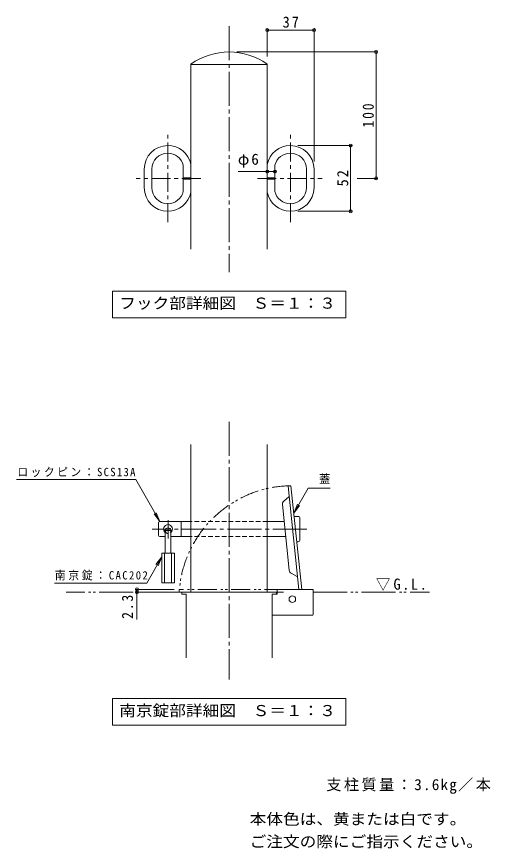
# Model space of a CAD drawing. Units: millimetres on the paper, enlarged 10 times, with parts at other scales. Extents: x -1695 to 1828, y -1371 to 1082.
# Drawn here: x 577 to 1828, y -1112 to 1082 of the extents above; entities that cross this region are included whole.
import ezdxf
from ezdxf.enums import TextEntityAlignment as Align

# ---------------------------------------------------------------- set-up
doc = ezdxf.new("R2010")
doc.units = ezdxf.units.MM
doc.header["$LTSCALE"] = 10
doc.header["$PDMODE"] = 32
doc.header["$PDSIZE"] = 8
for name, pattern in [('CHAIN1', [8, 5, -1, 1, -1]), ('CHAIN2', [12, 9, -1, 1, -1]), ('DASHED1', [1.8, 1.2, -0.6]), ('DOUBLE_CHAIN1', [8.8, 5, -1, 0.6, -0.6, 0.6, -1]), ('DOUBLE_CHAIN2', [12.8, 9, -1, 0.6, -0.6, 0.6, -1])]:
    doc.linetypes.add(name, pattern=pattern)
for name, color, linetype, lineweight in [('3-0', 7, 'CHAIN2', 9), ('3-1', 2, 'Continuous', 9), ('3-2', 3, 'Continuous', 9), ('3-3', 4, 'Continuous', 9), ('3-4', 7, 'Continuous', 9), ('3-5', 7, 'Continuous', 9), ('3-6', 6, 'DOUBLE_CHAIN2', 5), ('3-A', 7, 'CHAIN1', 9), ('C-5', 7, 'Continuous', 9)]:
    doc.layers.add(name, color=color, linetype=linetype, lineweight=lineweight)
doc.styles.add('ＭＳ ゴシック', font='')
doc.styles.get('ＭＳ ゴシック').set_extended_font_data('MS Gothic')

msp = doc.modelspace()

# ---------------------------------------------------------------- linework, layer by layer
at = {"layer": '3-0'}
for p, q in [((1138.35, 1056.42), (1138.35, 407.91)), ((1138.35, 13.19), (1138.35, -666.48)), ((1343.89, -269.68), (935.52, -269.68))]:
    msp.add_line(p, q, dxfattribs=at)
at = {"layer": '3-0', "color": 4, "linetype": 'Continuous'}
msp.add_line((1037.52, -436.34), (1009.14, -436.34), dxfattribs=at)
at = {"layer": '3-1', "color": 4}
for p, q in [((1301.72, -155.46), (1294.1, -156.26)), ((1322.72, -428.68), (1294.1, -156.26)), ((1330.44, -428.68), (1301.72, -155.46)), ((1282.49, -196.34), (1296.07, -184.54)), ((1297.35, -378.54), (1279.1, -204.94)), ((1302.4, -386.21), (1318.19, -394.97))]:
    msp.add_line(p, q, dxfattribs=at)
at = {"layer": '3-1'}
for p, q in [((1013.35, -436.34), (1263.35, -436.34)), ((1263.35, -436.34), (1263.35, -441.34)), ((1265.02, -428.68), (1265.02, -441.34)), ((1358.35, -428.68), (1265.02, -428.68)), ((1360.02, -495.34), (1360.02, -430.34)), ((1025.02, -441.34), (1025.02, -608.92)), ((1251.68, -441.34), (1265.02, -441.34)), ((1251.68, -441.34), (1251.68, -608.92)), ((1358.35, -497.01), (1251.68, -497.01))]:
    msp.add_line(p, q, dxfattribs=at)
msp.add_lwpolyline([(1013.35, -436.34), (1013.35, -441.34), (1025.02, -441.34)], dxfattribs=at)
msp.add_circle((1305.35, -454.68), 8.67, dxfattribs=at)
at = {"layer": '3-1', "color": 4}
for centre, radius, start, end in [((1289.05, -203.89), 10, 131.00081, 186.00044), ((1294.54, -182.78), 2.33, 311.00111, 6.00201), ((1307.29, -377.5), 10, 186.00035, 240.99828), ((1317.05, -397.01), 2.33, 5.99756, 60.99773)]:
    msp.add_arc(centre, radius, start, end, dxfattribs=at)
at = {"layer": '3-1'}
for centre, radius, start, end in [((1358.35, -430.34), 1.67, 0, 90), ((1255.02, -458.01), 16.67, 90, 101.5368), ((1358.35, -495.34), 1.67, 270, 0)]:
    msp.add_arc(centre, radius, start, end, dxfattribs=at)
at = {"layer": '3-2'}
for p, q in [((1037.52, 468.36), (1037.52, 956.23)), ((1239.18, 955.03), (1037.52, 955.03)), ((1239.18, 468.36), (1239.18, 956.23)), ((1017.52, 656.69), (1017.52, 689.5)), ((1259.18, 656.69), (1259.18, 689.5)), ((914.18, 630.64), (914.18, 679.42)), ((934.18, 630.64), (934.18, 679.42)), ((1342.52, 630.64), (1342.52, 679.42)), ((1362.52, 630.64), (1362.52, 679.42)), ((1037.52, 656.69), (1017.52, 656.69)), ((1017.52, 653.36), (1017.52, 620.55)), ((1037.52, 653.36), (1017.52, 653.36)), ((1239.18, 656.69), (1259.18, 656.69)), ((1239.18, 653.36), (1259.18, 653.36)), ((1259.18, 653.36), (1259.18, 620.55)), ((976.46, 588.36), (976.46, 588.39)), ((1300.24, 588.36), (1300.24, 588.39)), ((1037.52, -436.34), (1037.52, -46.65)), ((1239.18, -436.34), (1239.18, -46.65))]:
    msp.add_line(p, q, dxfattribs=at)
at = {"layer": '3-2', "color": 4, "linetype": 'DOUBLE_CHAIN1'}
for p, q in [((1006.64, -428.68), (1006.64, -436.34)), ((1282.18, -428.68), (1006.64, -428.68)), ((1282.18, -436.35), (1006.64, -436.34))]:
    msp.add_line(p, q, dxfattribs=at)
at = {"layer": '3-2'}
for centre, radius, start, end in [((1138.35, 814.1), 174.26, 54.64534, 125.35466), ((976.46, 679.42), 62.28, 90, 180), ((976.46, 679.42), 62.28, 11.35969, 90), ((1300.24, 679.42), 62.28, 90, 168.64031), ((1300.24, 679.42), 62.28, 0, 90), ((976.46, 679.42), 42.28, 90, 180), ((976.46, 679.42), 42.28, 13.79803, 90), ((1300.24, 679.42), 42.28, 90, 166.20197), ((1300.24, 679.42), 42.28, 0, 90), ((976.46, 630.64), 62.28, 180, 270), ((976.46, 630.64), 42.28, 180, 270), ((976.46, 630.64), 42.28, 270, 346.20197), ((976.46, 630.64), 62.28, 270, 348.64031), ((1300.24, 630.64), 62.28, 191.35969, 270), ((1300.24, 630.64), 42.28, 193.79803, 270), ((1300.24, 630.64), 42.28, 270, 0), ((1300.24, 630.64), 62.28, 270, 0)]:
    msp.add_arc(centre, radius, start, end, dxfattribs=at)
at = {"layer": '3-2', "color": 4, "linetype": 'DOUBLE_CHAIN1'}
msp.add_arc((1305.35, -454.68), 299.29, 90.69509, 176.48801, dxfattribs=at)
at = {"layer": '3-3'}
for p, q in [((1320.52, -236.34), (1310.22, -236.34)), ((952.19, -286.34), (952.19, -253.01)), ((955.52, -249.68), (1037.52, -249.68)), ((1012.19, -249.68), (1012.19, -289.68)), ((1236.68, -249.68), (1283.8, -249.68)), ((1325.52, -241.34), (1325.52, -298.01)), ((955.52, -289.68), (969.69, -289.68)), ((1037.52, -289.68), (984.69, -289.68)), ((1236.68, -289.68), (1288.01, -289.68)), ((1320.52, -303.01), (1317.23, -303.01))]:
    msp.add_line(p, q, dxfattribs=at)
at = {"layer": '3-3', "color": 6, "linetype": 'CHAIN1', "lineweight": 5}
for p, q in [((977.19, -246.05), (977.19, -294.77)), ((986.79, -273.84), (967.3, -273.84))]:
    msp.add_line(p, q, dxfattribs=at)
at = {"layer": '3-3', "linetype": 'DASHED1'}
for p, q in [((1239.18, -249.68), (1037.52, -249.68)), ((1239.18, -289.68), (1037.52, -289.68))]:
    msp.add_line(p, q, dxfattribs=at)
at = {"layer": '3-3', "color": 6, "lineweight": 5}
for p, q in [((969.69, -273.84), (969.69, -333.01)), ((984.69, -273.84), (984.69, -333.01)), ((960.52, -333.01), (960.52, -411.34)), ((993.85, -333.01), (960.52, -333.01)), ((968.02, -333.01), (968.02, -411.34)), ((986.35, -333.01), (986.35, -411.34)), ((993.85, -333.01), (993.85, -411.34)), ((993.85, -411.34), (960.52, -411.34))]:
    msp.add_line(p, q, dxfattribs=at)
at = {"layer": '3-3'}
for centre, radius, start, end in [((1320.52, -241.34), 5, 0, 90), ((955.52, -253.01), 3.33, 90, 180), ((977.19, -269.68), 11.67, 310.00481, 229.99519), ((955.52, -286.34), 3.33, 180, 270), ((1320.52, -298.01), 5, 270, 0)]:
    msp.add_arc(centre, radius, start, end, dxfattribs=at)
at = {"layer": '3-3', "color": 6, "lineweight": 5}
msp.add_arc((977.19, -273.84), 7.5, 0, 180, dxfattribs=at)
at = {"layer": '3-3', "color": 6, "linetype": 'DASHED1', "lineweight": 5}
msp.add_arc((977.19, -273.84), 7.5, 180, 0, dxfattribs=at)
at = {"layer": '3-4'}
for p, q in [((1239.18, 1049.16), (1239.18, 976.23)), ((1239.18, 1046.16), (1362.52, 1046.16)), ((1362.52, 1049.16), (1362.52, 699.42)), ((1529.56, 988.36), (1158.35, 988.36)), ((1526.56, 988.36), (1526.56, 655.03)), ((1462.31, 741.69), (1320.24, 741.69)), ((1459.31, 741.69), (1459.31, 568.36)), ((1239.18, 673.02), (1162.47, 673.02)), ((1259.18, 673.02), (1239.18, 673.02)), ((1529.56, 655.03), (1476.56, 655.03)), ((1462.31, 568.36), (1320.24, 568.36)), ((892.05, -428.68), (993.3, -428.68)), ((892.05, -436.34), (993.35, -436.34)), ((895.05, -428.68), (895.05, -508.41))]:
    msp.add_line(p, q, dxfattribs=at)
for p in [(1239.18, 1046.16), (1362.52, 1046.16), (1526.56, 988.36), (1459.31, 741.69), (1239.18, 673.02), (1259.18, 673.02), (1526.56, 655.03), (1459.31, 568.36), (895.05, -428.68), (895.05, -436.34)]:
    msp.add_point(p, dxfattribs=at)
at = {"layer": '3-5'}
for p, q in [((830.35, 357.55), (1446.35, 357.55)), ((830.35, 357.55), (830.35, 287.55)), ((1446.35, 357.55), (1446.35, 287.55)), ((830.35, 287.55), (1446.35, 287.55)), ((891.75, -139.22), (577.37, -139.22)), ((955.52, -249.68), (891.75, -139.22)), ((1309.28, -227.4), (1347.2, -161.73)), ((1347.2, -161.73), (1405.56, -161.73)), ((1309.28, -227.4), (1318.85, -204.31)), ((1309.28, -227.4), (1324.5, -207.57)), ((955.52, -249.68), (940.3, -229.84)), ((955.52, -249.68), (945.95, -226.58)), ((960.52, -343.25), (920.78, -412)), ((960.52, -343.25), (945.3, -363.08)), ((960.52, -343.25), (950.95, -366.34)), ((920.78, -412), (677.18, -412)), ((830.35, -716.84), (1446.35, -716.84)), ((830.35, -716.84), (830.35, -786.84)), ((1446.35, -716.84), (1446.35, -786.84)), ((830.35, -786.84), (1446.35, -786.84))]:
    msp.add_line(p, q, dxfattribs=at)
at = {"layer": '3-6'}
for p, q in [((1013.3, -436.34), (708.61, -436.34)), ((1360.02, -436.34), (1667.29, -436.34))]:
    msp.add_line(p, q, dxfattribs=at)
at = {"layer": '3-A'}
for p, q in [((976.46, 539.96), (976.46, 770.1)), ((1300.24, 539.96), (1300.24, 770.1)), ((1063.76, 655.03), (892.71, 655.03)), ((1212.95, 655.03), (1383.99, 655.03))]:
    msp.add_line(p, q, dxfattribs=at)

# ---------------------------------------------------------------- texts
at = {"layer": '3-4', "color": 2, "char_height": 29.33, "attachment_point": 7, "style": 'ＭＳ ゴシック'}
for s, insert in [('\\T1.27;\\W0.95;37', (1279.6, 1052.16)), ('\\T1.17;φ6', (1161.46, 683.02))]:
    msp.add_mtext(s, dxfattribs=dict(at, insert=insert))
at = {"layer": '3-4', "color": 2, "char_height": 29.33, "attachment_point": 7, "rotation": 90, "style": 'ＭＳ ゴシック'}
for s, insert in [('\\T1.27;\\W0.9;100', (1520.56, 789.19)), ('\\T1.27;\\W0.95;52', (1453.31, 633.78)), ('\\T1.27;\\W0.9;2.3', (885.05, -506.45))]:
    msp.add_mtext(s, dxfattribs=dict(at, insert=insert))
at = {"layer": '3-5', "color": 2, "style": 'ＭＳ ゴシック', "width": 1.1}
for s, p in [('フック部詳細図\u3000Ｓ＝１：３', (848.35, 302.55)), ('南京錠部詳細図\u3000Ｓ＝１：３', (848.35, -771.84))]:
    msp.add_text(s, height=29.33, dxfattribs=at).set_placement(p, align=Align.BOTTOM_LEFT)
at = {"layer": '3-5', "style": 'ＭＳ ゴシック'}
msp.add_text('蓋', height=21.99, dxfattribs=at).set_placement((1375.56, -155.07), align=Align.BOTTOM_LEFT)
at = {"layer": '3-5', "char_height": 21.99, "attachment_point": 7, "style": 'ＭＳ ゴシック'}
for s, insert in [('\\T1.23;\\W0.95;ロックピン：SCS13A', (579.25, -132.55)), ('\\T1.25;\\W0.95;南京錠：CAC202', (678.28, -405.33))]:
    msp.add_mtext(s, dxfattribs=dict(at, insert=insert))
at = {"layer": '3-5', "color": 2, "insert": (1525.93, -432.26), "char_height": 29.33, "attachment_point": 7, "style": 'ＭＳ ゴシック'}
msp.add_mtext('\\T1.22;\\W0.95;▽G.L.', dxfattribs=at)
at = {"layer": 'C-5', "color": 2, "style": 'ＭＳ ゴシック', "width": 1.1}
for s, p in [('本体色は、黄または白です。', (1192.64, -1057.84)), ('ご注文の際にご指示ください。', (1192.64, -1117.31))]:
    msp.add_text(s, height=29.33, dxfattribs=at).set_placement(p, align=Align.BOTTOM_LEFT)
at = {"layer": 'C-5', "color": 2, "insert": (1395.14, -967.84), "char_height": 29.33, "attachment_point": 7, "style": 'ＭＳ ゴシック'}
msp.add_mtext('\\T1.16;支柱質量：3.6kg／本', dxfattribs=at)

doc.saveas('drawing.dxf')
